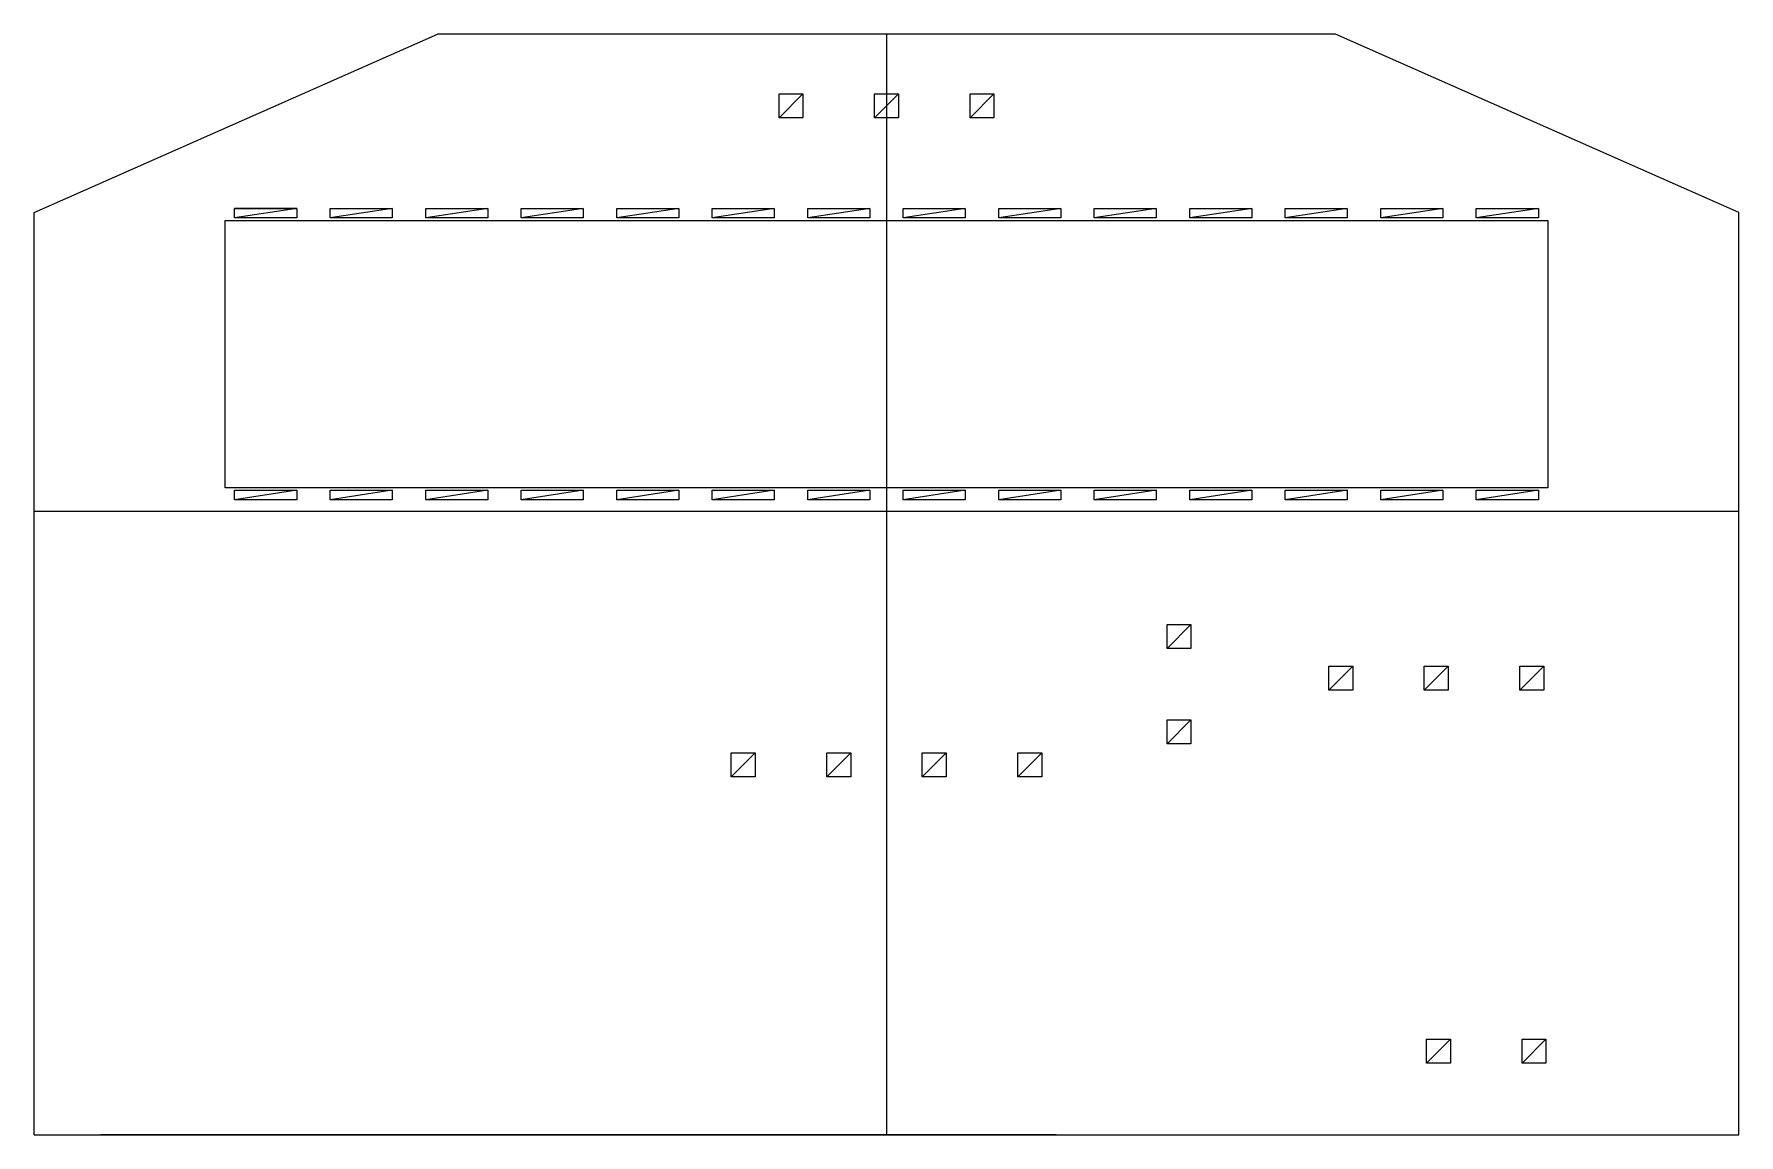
# Model space of a CAD drawing. Header units: inches. Extents: x -0.89 to 0.89, y -0.65 to 0.5.
import ezdxf

# ---------------------------------------------------------------- set-up
doc = ezdxf.new("R2010")
doc.units = ezdxf.units.IN
doc.layers.get('0').update_dxf_attribs({"linetype": 'CONTINUOUS'})

msp = doc.modelspace()

# ---------------------------------------------------------------- linework, layer by layer
for p, q in [((-0.8925, 0.3129), (-0.47, 0.4997)), ((0.47, 0.4997), (-0.47, 0.4997)), ((0, 0.4997), (0, -0.6528)), ((0.8925, 0.3129), (0.47, 0.4997)), ((-0.0875, 0.4372), (-0.1125, 0.4122)), ((0.0125, 0.4372), (-0.0125, 0.4122)), ((0.1125, 0.4372), (0.0875, 0.4122)), ((-0.8925, -0.6528), (-0.8925, 0.3129)), ((-0.6175, 0.3172), (-0.6825, 0.3172)), ((-0.6175, 0.3172), (-0.6825, 0.3072)), ((-0.5175, 0.3172), (-0.5825, 0.3072)), ((-0.4175, 0.3172), (-0.4825, 0.3072)), ((-0.3175, 0.3172), (-0.3825, 0.3072)), ((-0.2175, 0.3172), (-0.2825, 0.3072)), ((-0.1175, 0.3172), (-0.1825, 0.3072)), ((-0.0175, 0.3172), (-0.0825, 0.3072)), ((0.0825, 0.3172), (0.0175, 0.3072)), ((0.1825, 0.3172), (0.1175, 0.3072)), ((0.2825, 0.3172), (0.2175, 0.3072)), ((0.3825, 0.3172), (0.3175, 0.3072)), ((0.4825, 0.3172), (0.4175, 0.3072)), ((0.5825, 0.3172), (0.5175, 0.3072)), ((0.6825, 0.3172), (0.6175, 0.3072)), ((0.8925, -0.6528), (0.8925, 0.3129)), ((-0.6175, 0.0222), (-0.6825, 0.0122)), ((-0.5175, 0.0222), (-0.5825, 0.0122)), ((-0.4175, 0.0222), (-0.4825, 0.0122)), ((-0.3175, 0.0222), (-0.3825, 0.0122)), ((-0.2175, 0.0222), (-0.2825, 0.0122)), ((-0.1175, 0.0222), (-0.1825, 0.0122)), ((-0.0175, 0.0222), (-0.0825, 0.0122)), ((0.0825, 0.0222), (0.0175, 0.0122)), ((0.1825, 0.0222), (0.1175, 0.0122)), ((0.2825, 0.0222), (0.2175, 0.0122)), ((0.3825, 0.0222), (0.3175, 0.0122)), ((0.4825, 0.0222), (0.4175, 0.0122)), ((0.5825, 0.0222), (0.5175, 0.0122)), ((0.6825, 0.0222), (0.6175, 0.0122)), ((0.8925, 0), (-0.8925, 0)), ((0.3187, -0.1184), (0.2937, -0.1434)), ((0.4881, -0.1622), (0.4631, -0.1872)), ((0.5881, -0.1622), (0.5631, -0.1872)), ((0.6881, -0.1622), (0.6631, -0.1872)), ((0.3187, -0.2184), (0.2937, -0.2434)), ((-0.1375, -0.2528), (-0.1625, -0.2778)), ((-0.0375, -0.2528), (-0.0625, -0.2778)), ((0.0625, -0.2528), (0.0375, -0.2778)), ((0.1625, -0.2528), (0.1375, -0.2778)), ((0.5904, -0.5526), (0.5654, -0.5776)), ((0.6904, -0.5526), (0.6654, -0.5776)), ((-0.8925, -0.6528), (0.8925, -0.6528)), ((0.1775, -0.6528), (-0.8225, -0.6528))]:
    msp.add_line(p, q)
for points in [[(-0.1125, 0.4372), (-0.0875, 0.4372), (-0.0875, 0.4122), (-0.1125, 0.4122)], [(-0.0125, 0.4372), (0.0125, 0.4372), (0.0125, 0.4122), (-0.0125, 0.4122)], [(0.0875, 0.4372), (0.1125, 0.4372), (0.1125, 0.4122), (0.0875, 0.4122)], [(-0.6925, 0.3047), (0.6925, 0.3047), (0.6925, 0.0247), (-0.6925, 0.0247)], [(-0.6825, 0.3172), (-0.6175, 0.3172), (-0.6175, 0.3072), (-0.6825, 0.3072)], [(-0.5825, 0.3172), (-0.5175, 0.3172), (-0.5175, 0.3072), (-0.5825, 0.3072)], [(-0.4825, 0.3172), (-0.4175, 0.3172), (-0.4175, 0.3072), (-0.4825, 0.3072)], [(-0.3825, 0.3172), (-0.3175, 0.3172), (-0.3175, 0.3072), (-0.3825, 0.3072)], [(-0.2825, 0.3172), (-0.2175, 0.3172), (-0.2175, 0.3072), (-0.2825, 0.3072)], [(-0.1825, 0.3172), (-0.1175, 0.3172), (-0.1175, 0.3072), (-0.1825, 0.3072)], [(-0.0825, 0.3172), (-0.0175, 0.3172), (-0.0175, 0.3072), (-0.0825, 0.3072)], [(0.0175, 0.3172), (0.0825, 0.3172), (0.0825, 0.3072), (0.0175, 0.3072)], [(0.1175, 0.3172), (0.1825, 0.3172), (0.1825, 0.3072), (0.1175, 0.3072)], [(0.2175, 0.3172), (0.2825, 0.3172), (0.2825, 0.3072), (0.2175, 0.3072)], [(0.3175, 0.3172), (0.3825, 0.3172), (0.3825, 0.3072), (0.3175, 0.3072)], [(0.4175, 0.3172), (0.4825, 0.3172), (0.4825, 0.3072), (0.4175, 0.3072)], [(0.5175, 0.3172), (0.5825, 0.3172), (0.5825, 0.3072), (0.5175, 0.3072)], [(0.6175, 0.3172), (0.6825, 0.3172), (0.6825, 0.3072), (0.6175, 0.3072)], [(-0.6825, 0.0222), (-0.6175, 0.0222), (-0.6175, 0.0122), (-0.6825, 0.0122)], [(-0.5825, 0.0222), (-0.5175, 0.0222), (-0.5175, 0.0122), (-0.5825, 0.0122)], [(-0.4825, 0.0222), (-0.4175, 0.0222), (-0.4175, 0.0122), (-0.4825, 0.0122)], [(-0.3825, 0.0222), (-0.3175, 0.0222), (-0.3175, 0.0122), (-0.3825, 0.0122)], [(-0.2825, 0.0222), (-0.2175, 0.0222), (-0.2175, 0.0122), (-0.2825, 0.0122)], [(-0.1825, 0.0222), (-0.1175, 0.0222), (-0.1175, 0.0122), (-0.1825, 0.0122)], [(-0.0825, 0.0222), (-0.0175, 0.0222), (-0.0175, 0.0122), (-0.0825, 0.0122)], [(0.0175, 0.0222), (0.0825, 0.0222), (0.0825, 0.0122), (0.0175, 0.0122)], [(0.1175, 0.0222), (0.1825, 0.0222), (0.1825, 0.0122), (0.1175, 0.0122)], [(0.2175, 0.0222), (0.2825, 0.0222), (0.2825, 0.0122), (0.2175, 0.0122)], [(0.3175, 0.0222), (0.3825, 0.0222), (0.3825, 0.0122), (0.3175, 0.0122)], [(0.4175, 0.0222), (0.4825, 0.0222), (0.4825, 0.0122), (0.4175, 0.0122)], [(0.5175, 0.0222), (0.5825, 0.0222), (0.5825, 0.0122), (0.5175, 0.0122)], [(0.6175, 0.0222), (0.6825, 0.0222), (0.6825, 0.0122), (0.6175, 0.0122)], [(0.2937, -0.1434), (0.2937, -0.1184), (0.3187, -0.1184), (0.3187, -0.1434)], [(0.4881, -0.1622), (0.4881, -0.1872), (0.4631, -0.1872), (0.4631, -0.1622)], [(0.5881, -0.1622), (0.5881, -0.1872), (0.5631, -0.1872), (0.5631, -0.1622)], [(0.6881, -0.1622), (0.6881, -0.1872), (0.6631, -0.1872), (0.6631, -0.1622)], [(0.2937, -0.2434), (0.2937, -0.2184), (0.3187, -0.2184), (0.3187, -0.2434)], [(-0.1375, -0.2778), (-0.1625, -0.2778), (-0.1625, -0.2528), (-0.1375, -0.2528)], [(-0.0375, -0.2778), (-0.0625, -0.2778), (-0.0625, -0.2528), (-0.0375, -0.2528)], [(0.0625, -0.2778), (0.0375, -0.2778), (0.0375, -0.2528), (0.0625, -0.2528)], [(0.1625, -0.2778), (0.1375, -0.2778), (0.1375, -0.2528), (0.1625, -0.2528)], [(0.5654, -0.5526), (0.5904, -0.5526), (0.5904, -0.5776), (0.5654, -0.5776)], [(0.6654, -0.5526), (0.6904, -0.5526), (0.6904, -0.5776), (0.6654, -0.5776)]]:
    msp.add_lwpolyline(points, close=True)

doc.saveas('drawing.dxf')
